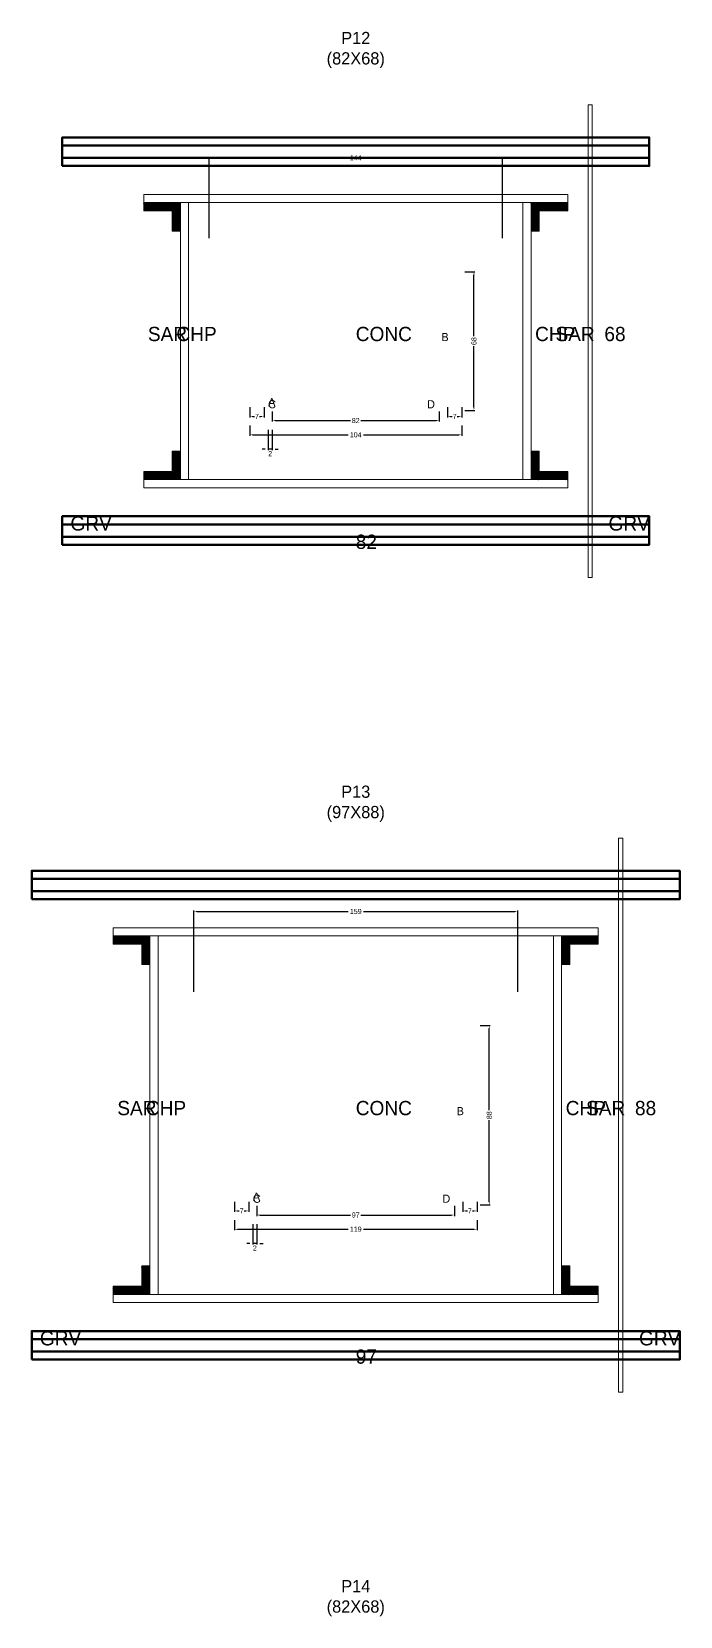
# Model space of a CAD drawing. Header units: centimetres. Extents: x -10500 to 4141, y -7986 to 295.
# Drawn here: x -159 to 159, y -4666 to -3888 of the extents above; entities that cross this region are included whole.
import ezdxf

# ---------------------------------------------------------------- set-up
doc = ezdxf.new("R2010")
doc.units = ezdxf.units.CM
for name, color, linetype in [('COTA', 241, 'Continuous'), ('GRAVATA', 224, 'Continuous'), ('Hachura', 251, 'Continuous'), ('NOMENCLATURA', 7, 'Continuous'), ('SARRAFO', 251, 'Continuous'), ('Texto Seção', 7, 'Continuous')]:
    doc.layers.add(name, color=color, linetype=linetype)
doc.dimstyles.new('cotax2', dxfattribs={"dimtxt": 2.5, "dimasz": 1.5, "dimexe": 0.5, "dimexo": 0.5, "dimgap": 0.5, "dimtad": 1, "dimcen": 2.5, "dimazin": 3, "dimtfac": 1, "dimtmove": 0, "dimatfit": 3})

# ---------------------------------------------------------------- blocks, each defined once
blk = doc.blocks.new('_CLOSEDFILLED')
at = {"color": 0, "linetype": 'BYBLOCK'}
blk.add_solid([(-1, 0.16), (0, 0), (-1, -0.16)], dxfattribs=at)
blk = doc.blocks.new('*D300')
for p, q in [((-52, -4081.5), (-52, -4086.5)), ((52, -4081.5), (52, -4086.5)), ((-50.5, -4086), (-3.75, -4086)), ((3.75, -4086), (50.5, -4086))]:
    blk.add_line(p, q)
at = {"layer": 'Defpoints'}
for p in [(-52, -4081), (52, -4081), (-52, -4086)]:
    blk.add_point(p, dxfattribs=at)
at = {"layer": 'COTA', "xscale": 1.5, "yscale": 1.5, "rotation": 180}
blk.add_blockref('_CLOSEDFILLED', (-52, -4086), dxfattribs=at)
at = {"layer": 'COTA', "xscale": 1.5, "yscale": 1.5}
blk.add_blockref('_CLOSEDFILLED', (52, -4086), dxfattribs=at)
at = {"layer": 'COTA', "insert": (0, -4086), "char_height": 2.5, "attachment_point": 5}
blk.add_mtext('104', dxfattribs=at)
blk = doc.blocks.new('*D301')
for p, q in [((-41, -4074.5), (-41, -4079.5)), ((41, -4074.5), (41, -4079.5)), ((-39.5, -4079), (-2.5, -4079)), ((2.5, -4079), (39.5, -4079))]:
    blk.add_line(p, q)
at = {"layer": 'Defpoints'}
for p in [(-41, -4074), (41, -4074), (-41, -4079)]:
    blk.add_point(p, dxfattribs=at)
at = {"layer": 'COTA', "xscale": 1.5, "yscale": 1.5, "rotation": 180}
blk.add_blockref('_CLOSEDFILLED', (-41, -4079), dxfattribs=at)
at = {"layer": 'COTA', "xscale": 1.5, "yscale": 1.5}
blk.add_blockref('_CLOSEDFILLED', (41, -4079), dxfattribs=at)
at = {"layer": 'COTA', "insert": (0, -4079), "char_height": 2.5, "attachment_point": 5}
blk.add_mtext('82', dxfattribs=at)
blk = doc.blocks.new('*D302')
for p, q in [((53.5, -4006), (58.5, -4006)), ((58, -4037.5), (58, -4007.5)), ((58, -4072.5), (58, -4042.5)), ((53.5, -4074), (58.5, -4074))]:
    blk.add_line(p, q)
at = {"layer": 'Defpoints'}
for p in [(53, -4006), (53, -4074), (58, -4074)]:
    blk.add_point(p, dxfattribs=at)
at = {"layer": 'COTA', "xscale": 1.5, "yscale": 1.5}
for p, rotation in [((58, -4006), 90), ((58, -4074), 270)]:
    blk.add_blockref('_CLOSEDFILLED', p, dxfattribs=dict(at, rotation=rotation))
at = {"layer": 'COTA', "insert": (58, -4040), "char_height": 2.5, "attachment_point": 5, "rotation": 90}
blk.add_mtext('68', dxfattribs=at)
blk = doc.blocks.new('*D303')
for p, q in [((-52, -4072.5), (-52, -4077.5)), ((-45, -4072.5), (-45, -4077.5)), ((-50.5, -4077), (-49.75, -4077)), ((-47.25, -4077), (-46.5, -4077))]:
    blk.add_line(p, q)
at = {"layer": 'Defpoints'}
for p in [(-52, -4072), (-45, -4072), (-52, -4077)]:
    blk.add_point(p, dxfattribs=at)
at = {"layer": 'COTA', "xscale": 1.5, "yscale": 1.5, "rotation": 180}
blk.add_blockref('_CLOSEDFILLED', (-52, -4077), dxfattribs=at)
at = {"layer": 'COTA', "xscale": 1.5, "yscale": 1.5}
blk.add_blockref('_CLOSEDFILLED', (-45, -4077), dxfattribs=at)
at = {"layer": 'COTA', "insert": (-48.5, -4077), "char_height": 2.5, "attachment_point": 5}
blk.add_mtext('7', dxfattribs=at)
blk = doc.blocks.new('*D304')
for p, q in [((45, -4072.5), (45, -4077.5)), ((52, -4072.5), (52, -4077.5)), ((46.5, -4077), (47.25, -4077)), ((49.75, -4077), (50.5, -4077))]:
    blk.add_line(p, q)
at = {"layer": 'Defpoints'}
for p in [(45, -4072), (52, -4072), (45, -4077)]:
    blk.add_point(p, dxfattribs=at)
at = {"layer": 'COTA', "xscale": 1.5, "yscale": 1.5, "rotation": 180}
blk.add_blockref('_CLOSEDFILLED', (45, -4077), dxfattribs=at)
at = {"layer": 'COTA', "xscale": 1.5, "yscale": 1.5}
blk.add_blockref('_CLOSEDFILLED', (52, -4077), dxfattribs=at)
at = {"layer": 'COTA', "insert": (48.5, -4077), "char_height": 2.5, "attachment_point": 5}
blk.add_mtext('7', dxfattribs=at)
blk = doc.blocks.new('*D305')
for p, q in [((-72, -3989.5), (-72, -3949.5)), ((-70.5, -3950), (-3.75, -3950)), ((3.75, -3950), (70.5, -3950)), ((72, -3989.5), (72, -3949.5))]:
    blk.add_line(p, q)
at = {"layer": 'Defpoints'}
for p in [(-72, -3950), (-72, -3990), (72, -3990)]:
    blk.add_point(p, dxfattribs=at)
at = {"layer": 'COTA', "xscale": 1.5, "yscale": 1.5, "rotation": 180}
blk.add_blockref('_CLOSEDFILLED', (-72, -3950), dxfattribs=at)
at = {"layer": 'COTA', "xscale": 1.5, "yscale": 1.5}
blk.add_blockref('_CLOSEDFILLED', (72, -3950), dxfattribs=at)
at = {"layer": 'COTA', "insert": (0, -3950), "char_height": 2.5, "attachment_point": 5}
blk.add_mtext('144', dxfattribs=at)
blk = doc.blocks.new('*D326')
for p, q in [((-59.5, -4471.5), (-59.5, -4476.5)), ((59.5, -4471.5), (59.5, -4476.5)), ((-58, -4476), (-3.75, -4476)), ((3.75, -4476), (58, -4476))]:
    blk.add_line(p, q)
at = {"layer": 'Defpoints'}
for p in [(-59.5, -4471), (59.5, -4471), (-59.5, -4476)]:
    blk.add_point(p, dxfattribs=at)
at = {"layer": 'COTA', "xscale": 1.5, "yscale": 1.5, "rotation": 180}
blk.add_blockref('_CLOSEDFILLED', (-59.5, -4476), dxfattribs=at)
at = {"layer": 'COTA', "xscale": 1.5, "yscale": 1.5}
blk.add_blockref('_CLOSEDFILLED', (59.5, -4476), dxfattribs=at)
at = {"layer": 'COTA', "insert": (0, -4476), "char_height": 2.5, "attachment_point": 5}
blk.add_mtext('119', dxfattribs=at)
blk = doc.blocks.new('*D327')
for p, q in [((-48.5, -4464.5), (-48.5, -4469.5)), ((48.5, -4464.5), (48.5, -4469.5)), ((-47, -4469), (-2.5, -4469)), ((2.5, -4469), (47, -4469))]:
    blk.add_line(p, q)
at = {"layer": 'Defpoints'}
for p in [(-48.5, -4464), (48.5, -4464), (-48.5, -4469)]:
    blk.add_point(p, dxfattribs=at)
at = {"layer": 'COTA', "xscale": 1.5, "yscale": 1.5, "rotation": 180}
blk.add_blockref('_CLOSEDFILLED', (-48.5, -4469), dxfattribs=at)
at = {"layer": 'COTA', "xscale": 1.5, "yscale": 1.5}
blk.add_blockref('_CLOSEDFILLED', (48.5, -4469), dxfattribs=at)
at = {"layer": 'COTA', "insert": (0, -4469), "char_height": 2.5, "attachment_point": 5}
blk.add_mtext('97', dxfattribs=at)
blk = doc.blocks.new('*D328')
for p, q in [((61, -4376), (66, -4376)), ((65.5, -4417.5), (65.5, -4377.5)), ((65.5, -4462.5), (65.5, -4422.5)), ((61, -4464), (66, -4464))]:
    blk.add_line(p, q)
at = {"layer": 'Defpoints'}
for p in [(60.5, -4376), (60.5, -4464), (65.5, -4464)]:
    blk.add_point(p, dxfattribs=at)
at = {"layer": 'COTA', "xscale": 1.5, "yscale": 1.5}
for p, rotation in [((65.5, -4376), 90), ((65.5, -4464), 270)]:
    blk.add_blockref('_CLOSEDFILLED', p, dxfattribs=dict(at, rotation=rotation))
at = {"layer": 'COTA', "insert": (65.5, -4420), "char_height": 2.5, "attachment_point": 5, "rotation": 90}
blk.add_mtext('88', dxfattribs=at)
blk = doc.blocks.new('*D329')
for p, q in [((-59.5, -4462.5), (-59.5, -4467.5)), ((-52.5, -4462.5), (-52.5, -4467.5)), ((-58, -4467), (-57.25, -4467)), ((-54.75, -4467), (-54, -4467))]:
    blk.add_line(p, q)
at = {"layer": 'Defpoints'}
for p in [(-59.5, -4462), (-52.5, -4462), (-59.5, -4467)]:
    blk.add_point(p, dxfattribs=at)
at = {"layer": 'COTA', "xscale": 1.5, "yscale": 1.5, "rotation": 180}
blk.add_blockref('_CLOSEDFILLED', (-59.5, -4467), dxfattribs=at)
at = {"layer": 'COTA', "xscale": 1.5, "yscale": 1.5}
blk.add_blockref('_CLOSEDFILLED', (-52.5, -4467), dxfattribs=at)
at = {"layer": 'COTA', "insert": (-56, -4467), "char_height": 2.5, "attachment_point": 5}
blk.add_mtext('7', dxfattribs=at)
blk = doc.blocks.new('*D330')
for p, q in [((52.5, -4462.5), (52.5, -4467.5)), ((59.5, -4462.5), (59.5, -4467.5)), ((54, -4467), (54.75, -4467)), ((57.25, -4467), (58, -4467))]:
    blk.add_line(p, q)
at = {"layer": 'Defpoints'}
for p in [(52.5, -4462), (59.5, -4462), (52.5, -4467)]:
    blk.add_point(p, dxfattribs=at)
at = {"layer": 'COTA', "xscale": 1.5, "yscale": 1.5, "rotation": 180}
blk.add_blockref('_CLOSEDFILLED', (52.5, -4467), dxfattribs=at)
at = {"layer": 'COTA', "xscale": 1.5, "yscale": 1.5}
blk.add_blockref('_CLOSEDFILLED', (59.5, -4467), dxfattribs=at)
at = {"layer": 'COTA', "insert": (56, -4467), "char_height": 2.5, "attachment_point": 5}
blk.add_mtext('7', dxfattribs=at)
blk = doc.blocks.new('*D331')
for p, q in [((-79.5, -4359.5), (-79.5, -4319.5)), ((-78, -4320), (-3.75, -4320)), ((3.75, -4320), (78, -4320)), ((79.5, -4359.5), (79.5, -4319.5))]:
    blk.add_line(p, q)
at = {"layer": 'Defpoints'}
for p in [(-79.5, -4320), (-79.5, -4360), (79.5, -4360)]:
    blk.add_point(p, dxfattribs=at)
at = {"layer": 'COTA', "xscale": 1.5, "yscale": 1.5, "rotation": 180}
blk.add_blockref('_CLOSEDFILLED', (-79.5, -4320), dxfattribs=at)
at = {"layer": 'COTA', "xscale": 1.5, "yscale": 1.5}
blk.add_blockref('_CLOSEDFILLED', (79.5, -4320), dxfattribs=at)
at = {"layer": 'COTA', "insert": (0, -4320), "char_height": 2.5, "attachment_point": 5}
blk.add_mtext('159', dxfattribs=at)

msp = doc.modelspace()

# ---------------------------------------------------------------- hatches: boundary and pattern name
at = {"layer": 'SARRAFO'}
h = msp.add_hatch(dxfattribs=at)
h.set_pattern_fill('SOLID', scale=2)
h.paths.add_polyline_path([(-104, -3976), (-90, -3976), (-90, -3972), (-104, -3972)])
h = msp.add_hatch(dxfattribs=at)
h.set_pattern_fill('SOLID', scale=2)
h.paths.add_polyline_path([(-90, -3986), (-86, -3986), (-86, -3972), (-90, -3972)])
h = msp.add_hatch(dxfattribs=at)
h.set_pattern_fill('SOLID', scale=2)
h.paths.add_polyline_path([(86, -3986), (90, -3986), (90, -3972), (86, -3972)])
h = msp.add_hatch(dxfattribs=at)
h.set_pattern_fill('SOLID', scale=2)
h.paths.add_polyline_path([(90, -3976), (104, -3976), (104, -3972), (90, -3972)])
h = msp.add_hatch(dxfattribs=at)
h.set_pattern_fill('SOLID', scale=2)
h.paths.add_polyline_path([(-90, -4108), (-86, -4108), (-86, -4094), (-90, -4094)])
h = msp.add_hatch(dxfattribs=at)
h.set_pattern_fill('SOLID', scale=2)
h.paths.add_polyline_path([(86, -4108), (90, -4108), (90, -4094), (86, -4094)])
h = msp.add_hatch(dxfattribs=at)
h.set_pattern_fill('SOLID', scale=2)
h.paths.add_polyline_path([(-104, -4108), (-90, -4108), (-90, -4104), (-104, -4104)])
h = msp.add_hatch(dxfattribs=at)
h.set_pattern_fill('SOLID', scale=2)
h.paths.add_polyline_path([(90, -4108), (104, -4108), (104, -4104), (90, -4104)])
h = msp.add_hatch(dxfattribs=at)
h.set_pattern_fill('SOLID', scale=2)
h.paths.add_polyline_path([(-119, -4336), (-105, -4336), (-105, -4332), (-119, -4332)])
h = msp.add_hatch(dxfattribs=at)
h.set_pattern_fill('SOLID', scale=2)
h.paths.add_polyline_path([(-105, -4346), (-101, -4346), (-101, -4332), (-105, -4332)])
h = msp.add_hatch(dxfattribs=at)
h.set_pattern_fill('SOLID', scale=2)
h.paths.add_polyline_path([(101, -4346), (105, -4346), (105, -4332), (101, -4332)])
h = msp.add_hatch(dxfattribs=at)
h.set_pattern_fill('SOLID', scale=2)
h.paths.add_polyline_path([(105, -4336), (119, -4336), (119, -4332), (105, -4332)])
h = msp.add_hatch(dxfattribs=at)
h.set_pattern_fill('SOLID', scale=2)
h.paths.add_polyline_path([(-105, -4508), (-101, -4508), (-101, -4494), (-105, -4494)])
h = msp.add_hatch(dxfattribs=at)
h.set_pattern_fill('SOLID', scale=2)
h.paths.add_polyline_path([(101, -4508), (105, -4508), (105, -4494), (101, -4494)])
h = msp.add_hatch(dxfattribs=at)
h.set_pattern_fill('SOLID', scale=2)
h.paths.add_polyline_path([(-119, -4508), (-105, -4508), (-105, -4504), (-119, -4504)])
h = msp.add_hatch(dxfattribs=at)
h.set_pattern_fill('SOLID', scale=2)
h.paths.add_polyline_path([(105, -4508), (119, -4508), (119, -4504), (105, -4504)])

# ---------------------------------------------------------------- linework, layer by layer
at = {"layer": 'GRAVATA', "lineweight": 50}
for points in [[(-144, -3954), (144, -3954), (144, -3940), (-144, -3940)], [(-144, -3950), (144, -3950), (144, -3944), (-144, -3944)], [(-144, -4140), (144, -4140), (144, -4126), (-144, -4126)], [(-144, -4136), (144, -4136), (144, -4130), (-144, -4130)], [(-159, -4314), (159, -4314), (159, -4300), (-159, -4300)], [(-159, -4310), (159, -4310), (159, -4304), (-159, -4304)], [(-159, -4540), (159, -4540), (159, -4526), (-159, -4526)], [(-159, -4536), (159, -4536), (159, -4530), (-159, -4530)]]:
    msp.add_lwpolyline(points, close=True, dxfattribs=at)
at = {"layer": 'Hachura', "lineweight": 13}
for points in [[(114, -4156), (116, -4156), (116, -3924), (114, -3924)], [(129, -4556), (131, -4556), (131, -4284), (129, -4284)]]:
    msp.add_lwpolyline(points, close=True, dxfattribs=at)
at = {"layer": 'Hachura', "lineweight": 18}
for points in [[(-104, -3972), (104, -3972), (104, -3968), (-104, -3968)], [(-86, -4108), (-82, -4108), (-82, -3972), (-86, -3972)], [(82, -4108), (86, -4108), (86, -3972), (82, -3972)], [(-104, -4112), (104, -4112), (104, -4108), (-104, -4108)], [(-119, -4332), (119, -4332), (119, -4328), (-119, -4328)], [(-101, -4508), (-97, -4508), (-97, -4332), (-101, -4332)], [(97, -4508), (101, -4508), (101, -4332), (97, -4332)], [(-119, -4512), (119, -4512), (119, -4508), (-119, -4508)]]:
    msp.add_lwpolyline(points, close=True, dxfattribs=at)
at = {"layer": 'SARRAFO', "lineweight": 13}
for points in [[(-104, -3976), (-90, -3976), (-90, -3972), (-104, -3972)], [(-90, -3986), (-86, -3986), (-86, -3972), (-90, -3972)], [(86, -3986), (90, -3986), (90, -3972), (86, -3972)], [(90, -3976), (104, -3976), (104, -3972), (90, -3972)], [(-90, -4108), (-86, -4108), (-86, -4094), (-90, -4094)], [(86, -4108), (90, -4108), (90, -4094), (86, -4094)], [(-104, -4108), (-90, -4108), (-90, -4104), (-104, -4104)], [(90, -4108), (104, -4108), (104, -4104), (90, -4104)], [(-119, -4336), (-105, -4336), (-105, -4332), (-119, -4332)], [(-105, -4346), (-101, -4346), (-101, -4332), (-105, -4332)], [(101, -4346), (105, -4346), (105, -4332), (101, -4332)], [(105, -4336), (119, -4336), (119, -4332), (105, -4332)], [(-105, -4508), (-101, -4508), (-101, -4494), (-105, -4494)], [(101, -4508), (105, -4508), (105, -4494), (101, -4494)], [(-119, -4508), (-105, -4508), (-105, -4504), (-119, -4504)], [(105, -4508), (119, -4508), (119, -4504), (105, -4504)]]:
    msp.add_lwpolyline(points, close=True, dxfattribs=at)

# ---------------------------------------------------------------- texts
at = {"layer": 'NOMENCLATURA'}
for s, p in [('B', (42, -4040)), ('A', (-43, -4072)), ('C', (-43, -4073)), ('D', (35, -4073)), ('B', (49.5, -4420)), ('A', (-50.5, -4462)), ('C', (-50.5, -4463)), ('D', (42.5, -4463))]:
    msp.add_text(s, height=4, dxfattribs=at).set_placement(p)
at = {"layer": 'NOMENCLATURA', "char_height": 6, "attachment_point": 8}
for s, insert in [('P12\\P(82X68)', (0, -3906)), ('P13\\P(97X88)', (0, -4276)), ('P14\\P(82X68)', (0, -4666))]:
    msp.add_mtext(s, dxfattribs=dict(at, insert=insert))
at = {"layer": 'Texto Seção'}
for s, p in [('SAR', (-102, -4040)), ('CHP', (-88, -4040)), ('CONC', (0, -4040)), ('CHP', (88, -4040)), ('SAR', (98, -4040)), ('68', (122, -4040)), ('GRV', (-140, -4133)), ('GRV', (124, -4133)), ('82', (0, -4142)), ('SAR', (-117, -4420)), ('CHP', (-103, -4420)), ('CONC', (0, -4420)), ('CHP', (103, -4420)), ('SAR', (113, -4420)), ('88', (137, -4420)), ('GRV', (-155, -4533)), ('GRV', (139, -4533)), ('97', (0, -4542))]:
    msp.add_text(s, height=7, dxfattribs=at).set_placement(p)

# ---------------------------------------------------------------- dimensions: what is measured, and where the dimension line sits
at = {"layer": 'COTA'}
for base, p1, p2, picture, middle in [((-72, -3950), (-72, -3990), (72, -3990), '*D305', (0, -3950)), ((-52, -4077), (-52, -4072), (-45, -4072), '*D303', (-48.5, -4077)), ((-41, -4079), (-41, -4074), (41, -4074), '*D301', (0, -4079)), ((45, -4077), (45, -4072), (52, -4072), '*D304', (48.5, -4077)), ((-52, -4086), (-52, -4081), (52, -4081), '*D300', (0, -4086)), ((-79.5, -4320), (-79.5, -4360), (79.5, -4360), '*D331', (0, -4320)), ((-59.5, -4467), (-59.5, -4462), (-52.5, -4462), '*D329', (-56, -4467)), ((-48.5, -4469), (-48.5, -4464), (48.5, -4464), '*D327', (0, -4469)), ((52.5, -4467), (52.5, -4462), (59.5, -4462), '*D330', (56, -4467)), ((-59.5, -4476), (-59.5, -4471), (59.5, -4471), '*D326', (0, -4476))]:
    dim = msp.add_linear_dim(base=base, p1=p1, p2=p2, dimstyle='cotax2', dxfattribs=at)
    dim.commit()
    dim.dimension.update_dxf_attribs({"geometry": picture, "text_midpoint": middle})
for base, p1, p2, picture, middle in [((58, -4074), (53, -4074), (53, -4006), '*D302', (58, -4040)), ((65.5, -4464), (60.5, -4464), (60.5, -4376), '*D328', (65.5, -4420))]:
    dim = msp.add_linear_dim(base=base, p1=p1, p2=p2, angle=90, dimstyle='cotax2', dxfattribs=at)
    dim.commit()
    dim.dimension.update_dxf_attribs({"geometry": picture, "text_midpoint": middle})
for base, p1, p2 in [((-41, -4093), (-41, -4083), (-43, -4083)), ((-48.5, -4483), (-48.5, -4473), (-50.5, -4473))]:
    msp.add_linear_dim(base=base, p1=p1, p2=p2, dimstyle='cotax2', dxfattribs=at).render()

doc.saveas('drawing.dxf')
